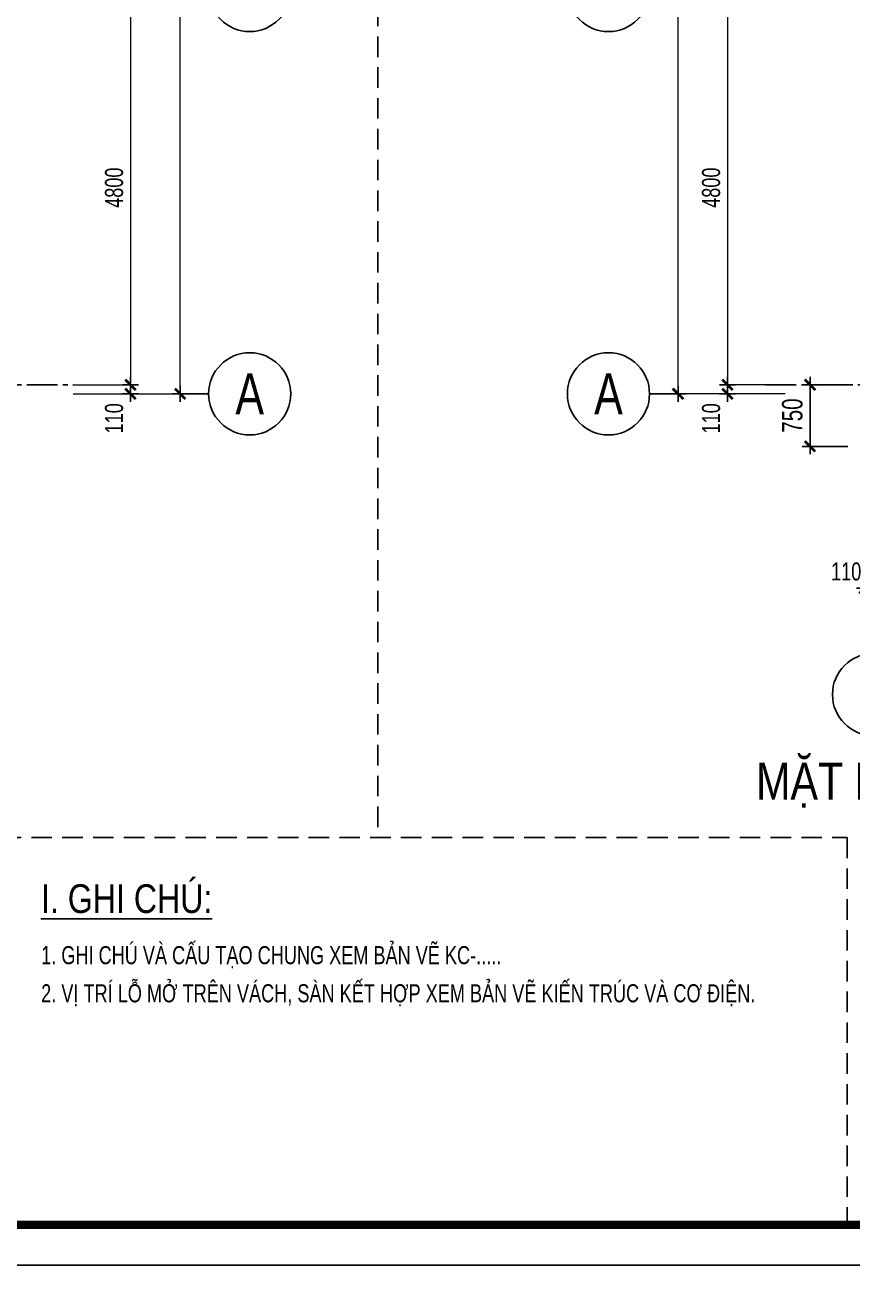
# Model space of a CAD drawing. Header units: millimetres. Extents: x -19243 to 89616, y -10001 to 24115.
# Drawn here: x 7738 to 17813, y -10001 to 5101 of the extents above; entities that cross this region are included whole.
import ezdxf
from ezdxf.enums import TextEntityAlignment as Align

# ---------------------------------------------------------------- set-up
doc = ezdxf.new("R2010")
doc.units = ezdxf.units.MM
doc.header["$MEASUREMENT"] = 0
for name, pattern in [('HIDDEN', [0.375, 0.25, -0.125]), ('Xref Grid A18$0$CENTER2', [1.125, 0.75, -0.125, 0.125, -0.125]), ('Xref Structure Plan 2 (A18)$0$HIDDEN', [0.375, 0.25, -0.125]), ('Xref Structure Plan 3 (A18)$0$HIDDEN', [0.375, 0.25, -0.125])]:
    doc.linetypes.add(name, pattern=pattern)
doc.layers.get('DEFPOINTS').update_dxf_attribs({"color": 50})
for name, color, linetype in [('02.DIM', 8, 'Continuous'), ('04.HIDDEN', 8, 'HIDDEN'), ('06.TEXT', 2, 'Continuous'), ('08.TEXTBEAM', 2, 'Continuous'), ('Xref Grid A18$0$01.AXIS', 160, 'Xref Grid A18$0$CENTER2'), ('Xref Grid A18$0$02.DIM', 8, 'Continuous'), ('Xref Structure Plan 2 (A18)$0$04.HIDDEN', 8, 'Xref Structure Plan 2 (A18)$0$HIDDEN'), ('Xref Structure Plan 3 (A18)$0$04.HIDDEN', 8, 'Xref Structure Plan 3 (A18)$0$HIDDEN')]:
    doc.layers.add(name, color=color, linetype=linetype)
for name, color, linetype, lineweight in [('KHUNGTEN', 7, 'Continuous', 20), ('Xref Column Plan 2 (A18)$0$KHUNGTEN', 7, 'Continuous', 20), ('Xref Column Plan 3 (A18)$0$KHUNGTEN', 7, 'Continuous', 20), ('Xref khung ten  A3 TKCS$0$A-KY HIEU', 34, 'Continuous', 20)]:
    doc.layers.add(name, color=color, linetype=linetype, lineweight=lineweight)
doc.styles.add('ARIAL', font='arial.ttf', dxfattribs={"width": 0.6})
doc.styles.add('SMTEXT', font='3t-unicode.shx', dxfattribs={"width": 0.75})
doc.styles.add('Xref Grid A18$0$BIGTEXT', font='arial.ttf', dxfattribs={"width": 0.8})
doc.styles.add('Xref Grid A18$0$SMTEXT', font='3t-unicode.shx', dxfattribs={"width": 0.75})
doc.dimstyles.new('X1', dxfattribs={"dimtxt": 250, "dimasz": 0.8, "dimexe": 0, "dimexo": 0, "dimgap": 90, "dimtad": 1, "dimdec": 0, "dimzin": 13, "dimdsep": 46, "dimtxsty": 'SMTEXT', "dimblk1": 'CHEO', "dimblk2": 'CHEO', "dimsah": 1, "dimcen": 0, "dimclrd": 256, "dimclre": 256, "dimclrt": 2, "dimadec": 0, "dimazin": 0, "dimtfac": 1, "dimtdec": 0, "dimtix": 1, "dimtmove": 2, "dimatfit": 3, "dimldrblk": 'CHEO', "dimfxl": 1, "dimtolj": 1, "dimtzin": 13, "dimarcsym": 0})
doc.dimstyles.new('Xref Grid A18$0$X1', dxfattribs={"dimtxt": 220, "dimasz": 0.8, "dimexe": 0, "dimexo": 0, "dimgap": 90, "dimtad": 1, "dimdec": 0, "dimzin": 13, "dimdsep": 46, "dimtxsty": 'Xref Grid A18$0$SMTEXT', "dimblk1": 'Xref Grid A18$0$CHEO', "dimblk2": 'Xref Grid A18$0$CHEO', "dimsah": 1, "dimcen": 0, "dimclrd": 256, "dimclre": 256, "dimclrt": 2, "dimadec": 0, "dimazin": 0, "dimtfac": 1, "dimtdec": 0, "dimtix": 1, "dimtmove": 2, "dimatfit": 3, "dimldrblk": 'Xref Grid A18$0$CHEO', "dimfxl": 1, "dimtolj": 1, "dimtzin": 13, "dimarcsym": 0})

# ---------------------------------------------------------------- blocks, each defined once
blk = doc.blocks.new('Xref Grid A18$0$CHEO')
at = {"layer": 'Xref Grid A18$0$02.DIM'}
for points in [[(-121, 0), (121, 0)], [(0, 121), (0, -121)]]:
    blk.add_lwpolyline(points, dxfattribs=at)
at = {"layer": 'Xref Grid A18$0$02.DIM', "const_width": 40}
blk.add_lwpolyline([(80, 80), (-80, -81)], dxfattribs=at)
blk = doc.blocks.new('*D508')
at = {"layer": 'DEFPOINTS', "color": 0, "transparency": 16777216}
for p in [(-1076, 4800), (-1076, 0), (-1777, 0)]:
    blk.add_point(p, dxfattribs=at)
at = {"layer": 'Xref Grid A18$0$02.DIM', "lineweight": -2, "transparency": 16777216}
for p, q in [((-1076, 4800), (-1777, 4800)), ((-1777, 4799), (-1777, 1)), ((-1076, 0), (-1777, 0))]:
    blk.add_line(p, q, dxfattribs=at)
at = {"layer": 'Xref Grid A18$0$02.DIM', "lineweight": -2, "transparency": 16777216, "xscale": 0.8, "yscale": 0.8, "zscale": 0.8}
for p, rotation in [((-1777, 4800), 90), ((-1777, 0), 270)]:
    blk.add_blockref('Xref Grid A18$0$CHEO', p, dxfattribs=dict(at, rotation=rotation))
at = {"layer": 'Xref Grid A18$0$02.DIM', "color": 2, "transparency": 16777216, "insert": (-1977, 2400), "char_height": 220, "attachment_point": 5, "rotation": 90, "style": 'Xref Grid A18$0$SMTEXT'}
blk.add_mtext('\\A1;4800', dxfattribs=at)
blk = doc.blocks.new('*D522')
at = {"layer": 'DEFPOINTS', "color": 0, "transparency": 16777216}
for p in [(-2380, 13390), (-1076, 13390), (-1076, -110)]:
    blk.add_point(p, dxfattribs=at)
at = {"layer": 'Xref Grid A18$0$02.DIM', "lineweight": -2, "transparency": 16777216}
for p, q in [((-1076, 13390), (-2380, 13390)), ((-2380, -109), (-2380, 13389)), ((-1076, -110), (-2380, -110))]:
    blk.add_line(p, q, dxfattribs=at)
at = {"layer": 'Xref Grid A18$0$02.DIM', "lineweight": -2, "transparency": 16777216, "xscale": 0.8, "yscale": 0.8, "zscale": 0.8}
for p, rotation in [((-2380, 13390), 90), ((-2380, -110), 270)]:
    blk.add_blockref('Xref Grid A18$0$CHEO', p, dxfattribs=dict(at, rotation=rotation))
at = {"layer": 'Xref Grid A18$0$02.DIM', "color": 2, "transparency": 16777216, "insert": (-2580, 6640), "char_height": 220, "attachment_point": 5, "rotation": 90, "style": 'Xref Grid A18$0$SMTEXT'}
blk.add_mtext('\\A1;13500', dxfattribs=at)
blk = doc.blocks.new('*D523')
at = {"layer": 'DEFPOINTS', "color": 0, "transparency": 16777216}
for p in [(-110, -1983), (0, -1983), (-110, -2474)]:
    blk.add_point(p, dxfattribs=at)
at = {"layer": 'Xref Grid A18$0$02.DIM', "lineweight": -2, "transparency": 16777216}
for p, q in [((-110, -1983), (-110, -2474)), ((0, -1983), (0, -2474)), ((-111, -2474), (-112, -2474)), ((0, -2474), (-110, -2474)), ((1, -2474), (2, -2474))]:
    blk.add_line(p, q, dxfattribs=at)
at = {"layer": 'Xref Grid A18$0$02.DIM', "lineweight": -2, "transparency": 16777216, "xscale": 0.8, "yscale": 0.8, "zscale": 0.8}
blk.add_blockref('Xref Grid A18$0$CHEO', (-110, -2474), dxfattribs=at)
at = {"layer": 'Xref Grid A18$0$02.DIM', "lineweight": -2, "transparency": 16777216, "xscale": 0.8, "yscale": 0.8, "zscale": 0.8, "rotation": 180}
blk.add_blockref('Xref Grid A18$0$CHEO', (0, -2474), dxfattribs=at)
at = {"layer": 'Xref Grid A18$0$02.DIM', "color": 2, "transparency": 16777216, "insert": (-333, -2274), "char_height": 220, "attachment_point": 5, "style": 'Xref Grid A18$0$SMTEXT'}
blk.add_mtext('\\A1;110', dxfattribs=at)
blk = doc.blocks.new('*D527')
at = {"layer": 'DEFPOINTS', "color": 0, "transparency": 16777216}
for p in [(-1076, 0), (-1777, -110), (-1076, -110)]:
    blk.add_point(p, dxfattribs=at)
at = {"layer": 'Xref Grid A18$0$02.DIM', "lineweight": -2, "transparency": 16777216}
for p, q in [((-1777, 1), (-1777, 2)), ((-1076, 0), (-1777, 0)), ((-1777, 0), (-1777, -110)), ((-1076, -110), (-1777, -110)), ((-1777, -111), (-1777, -112))]:
    blk.add_line(p, q, dxfattribs=at)
at = {"layer": 'Xref Grid A18$0$02.DIM', "lineweight": -2, "transparency": 16777216, "xscale": 0.8, "yscale": 0.8, "zscale": 0.8}
for p, rotation in [((-1777, 0), 270), ((-1777, -110), 90)]:
    blk.add_blockref('Xref Grid A18$0$CHEO', p, dxfattribs=dict(at, rotation=rotation))
at = {"layer": 'Xref Grid A18$0$02.DIM', "color": 2, "transparency": 16777216, "insert": (-1977, -408), "char_height": 220, "attachment_point": 5, "rotation": 90, "style": 'Xref Grid A18$0$SMTEXT'}
blk.add_mtext('\\A1;110', dxfattribs=at)
blk = doc.blocks.new('Xref Grid A18$0$_Axis name')
at = {"layer": 'Xref Grid A18$0$02.DIM'}
blk.add_line((0, 2.5), (0, 0), dxfattribs=at)
blk.add_circle((0, 7.5), 5, dxfattribs=at)
at = {"layer": 'Xref Grid A18$0$02.DIM', "style": 'Xref Grid A18$0$BIGTEXT', "width": 0.75}
blk.add_attdef('.', text='', height=5, dxfattribs=at).set_placement((0, 7.5), align=Align.MIDDLE)
blk = doc.blocks.new('*D511')
at = {"layer": 'DEFPOINTS', "color": 0, "transparency": 16777216}
for p in [(7124, 4800), (7124, 0), (7824, 0)]:
    blk.add_point(p, dxfattribs=at)
at = {"layer": 'Xref Grid A18$0$02.DIM', "lineweight": -2, "transparency": 16777216}
for p, q in [((7124, 4800), (7824, 4800)), ((7824, 4799), (7824, 1)), ((7124, 0), (7824, 0))]:
    blk.add_line(p, q, dxfattribs=at)
at = {"layer": 'Xref Grid A18$0$02.DIM', "lineweight": -2, "transparency": 16777216, "xscale": 0.8, "yscale": 0.8, "zscale": 0.8}
for p, rotation in [((7824, 4800), 90), ((7824, 0), 270)]:
    blk.add_blockref('Xref Grid A18$0$CHEO', p, dxfattribs=dict(at, rotation=rotation))
at = {"layer": 'Xref Grid A18$0$02.DIM', "color": 2, "transparency": 16777216, "insert": (7624, 2400), "char_height": 220, "attachment_point": 5, "rotation": 90, "style": 'Xref Grid A18$0$SMTEXT'}
blk.add_mtext('\\A1;4800', dxfattribs=at)
blk = doc.blocks.new('*D514')
at = {"layer": 'DEFPOINTS', "color": 0, "transparency": 16777216}
for p in [(7124, 13390), (8428, 13390), (7124, -110)]:
    blk.add_point(p, dxfattribs=at)
at = {"layer": 'Xref Grid A18$0$02.DIM', "lineweight": -2, "transparency": 16777216}
for p, q in [((7124, 13390), (8428, 13390)), ((8428, -109), (8428, 13389)), ((7124, -110), (8428, -110))]:
    blk.add_line(p, q, dxfattribs=at)
at = {"layer": 'Xref Grid A18$0$02.DIM', "lineweight": -2, "transparency": 16777216, "xscale": 0.8, "yscale": 0.8, "zscale": 0.8}
for p, rotation in [((8428, 13390), 90), ((8428, -110), 270)]:
    blk.add_blockref('Xref Grid A18$0$CHEO', p, dxfattribs=dict(at, rotation=rotation))
at = {"layer": 'Xref Grid A18$0$02.DIM', "color": 2, "transparency": 16777216, "insert": (8228, 6640), "char_height": 220, "attachment_point": 5, "rotation": 90, "style": 'Xref Grid A18$0$SMTEXT'}
blk.add_mtext('\\A1;13500', dxfattribs=at)
blk = doc.blocks.new('*D516')
at = {"layer": 'DEFPOINTS', "color": 0, "transparency": 16777216}
for p in [(7124, 0), (7124, -110), (7824, -110)]:
    blk.add_point(p, dxfattribs=at)
at = {"layer": 'Xref Grid A18$0$02.DIM', "lineweight": -2, "transparency": 16777216}
for p, q in [((7124, 0), (7824, 0)), ((7824, 1), (7824, 2)), ((7824, 0), (7824, -110)), ((7124, -110), (7824, -110)), ((7824, -111), (7824, -112))]:
    blk.add_line(p, q, dxfattribs=at)
at = {"layer": 'Xref Grid A18$0$02.DIM', "lineweight": -2, "transparency": 16777216, "xscale": 0.8, "yscale": 0.8, "zscale": 0.8}
for p, rotation in [((7824, 0), 270), ((7824, -110), 90)]:
    blk.add_blockref('Xref Grid A18$0$CHEO', p, dxfattribs=dict(at, rotation=rotation))
at = {"layer": 'Xref Grid A18$0$02.DIM', "color": 2, "transparency": 16777216, "insert": (7624, -408), "char_height": 220, "attachment_point": 5, "rotation": 90, "style": 'Xref Grid A18$0$SMTEXT'}
blk.add_mtext('\\A1;110', dxfattribs=at)
blk = doc.blocks.new('Xref khung ten  A3 TKCS')
at = {"layer": 'DEFPOINTS', "color": 125}
blk.add_lwpolyline([(-57730.37, -13938.76), (-57310.37, -13938.76), (-57310.37, -13641.76), (-57730.37, -13641.76)], close=True, dxfattribs=at)
at = {"layer": 'Xref khung ten  A3 TKCS$0$A-KY HIEU', "color": 0, "const_width": 1.02}
blk.add_lwpolyline([(-57716.02, -13933.85), (-57716.02, -13646.66), (-57315.38, -13646.66), (-57315.38, -13933.85)], close=True, dxfattribs=at)
blk = doc.blocks.new('CHEO')
at = {"layer": '02.DIM'}
for points in [[(-121, 0), (121, 0)], [(0, 121), (0, -121)]]:
    blk.add_lwpolyline(points, dxfattribs=at)
at = {"layer": '02.DIM', "const_width": 40}
blk.add_lwpolyline([(80, 80), (-80, -81)], dxfattribs=at)
blk = doc.blocks.new('*D197')
at = {"layer": '02.DIM', "lineweight": -2, "transparency": 16777216}
for p, q in [((17760, 718), (17299, 718)), ((17299, 717), (17299, -31)), ((17760, -32), (17299, -32))]:
    blk.add_line(p, q, dxfattribs=at)
at = {"layer": 'DEFPOINTS', "color": 0, "transparency": 16777216}
for p in [(17760, 718), (17299, -32), (17760, -32)]:
    blk.add_point(p, dxfattribs=at)
at = {"layer": '02.DIM', "lineweight": -2, "transparency": 16777216, "xscale": 0.8, "yscale": 0.8, "zscale": 0.8}
for p, rotation in [((17299, 718), 90), ((17299, -32), 270)]:
    blk.add_blockref('CHEO', p, dxfattribs=dict(at, rotation=rotation))
at = {"layer": '02.DIM', "color": 2, "transparency": 16777216, "insert": (17084, 343), "char_height": 250, "attachment_point": 5, "rotation": 90, "style": 'SMTEXT'}
blk.add_mtext('\\A1;750', dxfattribs=at)
blk = doc.blocks.new('Xref Grid A18')
at = {"layer": 'Xref Grid A18$0$01.AXIS', "ltscale": 500}
blk.add_line((-1314.9, 0), (7123.7, 0), dxfattribs=at)
ref = blk.add_blockref('Xref Grid A18$0$_Axis name', (-2477.1, 4800), dxfattribs=dict(xscale=-100.0000000000003, yscale=100.0000000000003, zscale=100, rotation=90))
ref.add_attrib('.', 'B', dxfattribs={"layer": 'Xref Grid A18$0$02.DIM', "height": 500, "style": 'Xref Grid A18$0$BIGTEXT', "width": 0.75}).set_placement((-3227.1, 4800), align=Align.MIDDLE)
ref = blk.add_blockref('Xref Grid A18$0$_Axis name', (8524.7, 4800), dxfattribs=dict(xscale=100, yscale=100, zscale=100, rotation=270))
ref.add_attrib('.', 'B', dxfattribs={"layer": 'Xref Grid A18$0$02.DIM', "height": 500, "style": 'Xref Grid A18$0$BIGTEXT', "width": 0.75}).set_placement((9274.7, 4800), align=Align.MIDDLE)
ref = blk.add_blockref('Xref Grid A18$0$_Axis name', (-2477.1, -110), dxfattribs=dict(xscale=-100.0000000000003, yscale=100.0000000000003, zscale=100, rotation=90))
ref.add_attrib('.', 'A', dxfattribs={"layer": 'Xref Grid A18$0$02.DIM', "height": 500, "style": 'Xref Grid A18$0$BIGTEXT', "width": 0.75}).set_placement((-3227.1, -110), align=Align.MIDDLE)
ref = blk.add_blockref('Xref Grid A18$0$_Axis name', (8524.7, -110), dxfattribs=dict(xscale=100, yscale=100, zscale=100, rotation=270))
ref.add_attrib('.', 'A', dxfattribs={"layer": 'Xref Grid A18$0$02.DIM', "height": 500, "style": 'Xref Grid A18$0$BIGTEXT', "width": 0.75}).set_placement((9274.7, -110), align=Align.MIDDLE)
ref = blk.add_blockref('Xref Grid A18$0$_Axis name', (0, -3020.9), dxfattribs=dict(xscale=-100, yscale=100, zscale=100, rotation=180))
ref.add_attrib('.', '1', dxfattribs={"layer": 'Xref Grid A18$0$02.DIM', "height": 500, "style": 'Xref Grid A18$0$BIGTEXT', "width": 0.75}).set_placement((0, -3770.9), align=Align.MIDDLE)
at = {"layer": 'Xref Grid A18$0$02.DIM'}
for base, p1, p2, angle, picture, middle in [((-2380.3, 13390), (-1076.1, -110), (-1076.1, 13390), 90, '*D522', (-2580.3, 6640)), ((8428, 13390), (7123.7, -110), (7123.7, 13390), 90, '*D514', (8228, 6640)), ((-1776.6, 0), (-1076.1, 4800), (-1076.1, 0), 270, '*D508', (-1976.6, 2400)), ((7824.2, 0), (7123.7, 4800), (7123.7, 0), 270, '*D511', (7624.2, 2400))]:
    dim = blk.add_linear_dim(base=base, p1=p1, p2=p2, angle=angle, dimstyle='Xref Grid A18$0$X1', dxfattribs=at)
    dim.commit()
    dim.dimension.update_dxf_attribs({"geometry": picture, "text_midpoint": middle})
for base, p1, p2, picture, middle in [((-1776.6, -110), (-1076.1, 0), (-1076.1, -110), '*D527', (-1976.6, -408.2)), ((7824.2, -110), (7123.7, 0), (7123.7, -110), '*D516', (7624.2, -408.2))]:
    dim = blk.add_linear_dim(base=base, p1=p1, p2=p2, angle=270, dimstyle='Xref Grid A18$0$X1', dxfattribs=at)
    dim.commit()
    dim.dimension.update_dxf_attribs({"geometry": picture, "text_midpoint": middle, "dimtype": 128})
dim = blk.add_linear_dim(base=(-110, -2474.3), p1=(0, -1983.4), p2=(-110, -1983.4), dimstyle='Xref Grid A18$0$X1', dxfattribs=at)
dim.commit()
dim.dimension.update_dxf_attribs({"geometry": '*D523', "text_midpoint": (-333.1, -2274.3), "dimtype": 128})
blk = doc.blocks.new('Xref Column Plan 2 (A18)')
at = {"layer": 'Xref Column Plan 2 (A18)$0$KHUNGTEN'}
blk.add_blockref('Xref Grid A18', (0, 0), dxfattribs=at)
blk = doc.blocks.new('Xref Structure Plan 2 (A18)')
at = {"layer": 'Xref Structure Plan 2 (A18)$0$04.HIDDEN'}
blk.add_blockref('Xref Column Plan 2 (A18)', (0, 0), dxfattribs=at)
blk = doc.blocks.new('Xref Column Plan 3 (A18)')
at = {"layer": 'Xref Column Plan 3 (A18)$0$KHUNGTEN'}
blk.add_blockref('Xref Grid A18', (0, 0), dxfattribs=at)
blk = doc.blocks.new('Xref Structure Plan 3 (A18)')
at = {"layer": 'Xref Structure Plan 3 (A18)$0$04.HIDDEN', "ltscale": 500}
blk.add_blockref('Xref Column Plan 3 (A18)', (0, 0), dxfattribs=at)

msp = doc.modelspace()

# ---------------------------------------------------------------- linework, layer by layer
at = {"layer": '04.HIDDEN', "ltscale": 1000}
for p, q in [((12035.7, 19208.5), (12035.7, -4795.3)), ((6318.9, -4795.3), (17752.4, -4795.3)), ((17752.4, -4795.3), (17752.4, -9510.8))]:
    msp.add_line(p, q, dxfattribs=at)

# ---------------------------------------------------------------- block references
at = {"layer": '08.TEXTBEAM'}
msp.add_blockref('Xref Structure Plan 3 (A18)', (18072.3, 717.7), dxfattribs=at)
at = {"layer": 'KHUNGTEN', "xscale": 100, "yscale": 100, "zscale": 100}
msp.add_blockref('Xref khung ten  A3 TKCS', (5766472.4, 1383874.5), dxfattribs=at)
at = {"layer": 'KHUNGTEN'}
msp.add_blockref('Xref Structure Plan 2 (A18)', (1202.1, 717.7), dxfattribs=at)

# ---------------------------------------------------------------- texts
at = {"layer": '06.TEXT', "color": 4, "style": 'ARIAL', "width": 0.8}
for s, height, p in [('MẶT BẰNG KẾT CẤU TẦNG 3', 450, (16642, -4332)), ('%%UI. GHI CHÚ:', 350, (7935.6, -5713.2, 405331.3))]:
    msp.add_text(s, height=height, dxfattribs=at).set_placement(p)
at = {"layer": '06.TEXT', "style": 'SMTEXT', "width": 0.75}
for s, p in [('1. GHI CHÚ VÀ CẤU TẠO CHUNG XEM BẢN VẼ KC-.....', (7937.8, -6226.5)), ('2. VỊ TRÍ LỖ MỞ TRÊN VÁCH, SÀN KẾT HỢP XEM BẢN VẼ KIẾN TRÚC VÀ CƠ ĐIỆN.', (7937.8, -6690.5))]:
    msp.add_text(s, height=220, dxfattribs=at).set_placement(p, align=Align.MIDDLE_LEFT)

# ---------------------------------------------------------------- dimensions: what is measured, and where the dimension line sits
at = {"layer": '02.DIM'}
dim = msp.add_linear_dim(base=(17299.4, -32), p1=(17759.7, 717.7), p2=(17759.7, -32), angle=270, dimstyle='X1', dxfattribs=at)
dim.commit()
dim.dimension.update_dxf_attribs({"geometry": '*D197', "text_midpoint": (17084.4, 342.8)})

doc.saveas('drawing.dxf')
